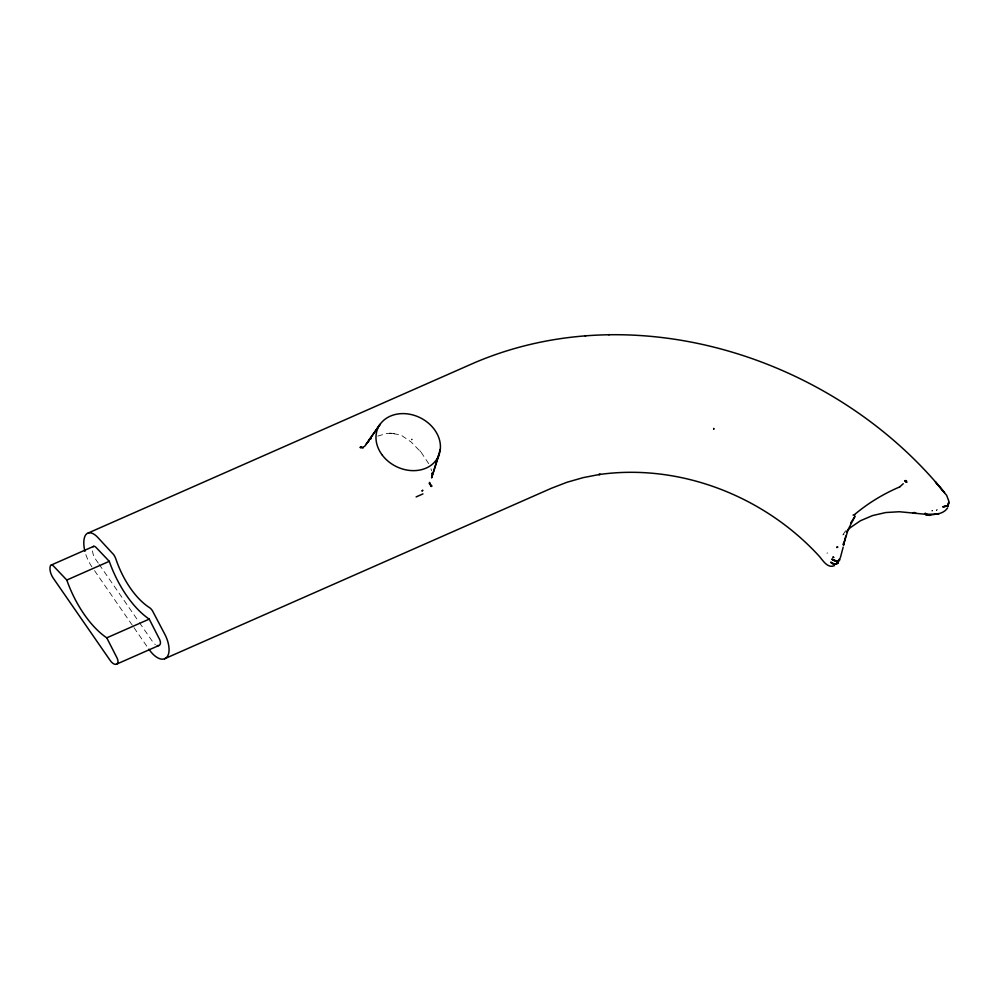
<?xml version="1.0" encoding="UTF-8"?>
<svg xmlns="http://www.w3.org/2000/svg" width="999" height="999" viewBox="0 0 999 999"><rect width="100%" height="100%" fill="white"/><g stroke="black" fill="none" stroke-linecap="round" stroke-linejoin="round"><path stroke-width="0.75" stroke-dasharray="5 3.75" d="M826.997 553.434L827.334 552.734M845.591 530.756L841.92 536.301L844.068 534.103M377.759 436.101L385.976 433.641L394.617 433.441L389.598 433.166L400.661 434.827L411.176 442.045L421.141 452.297L419.805 450.711M421.091 452.235L429.021 464.16M98.289 563.149L95.667 559.353A9.628 4.633 66.2 0 1 92.42 549.425M99.163 564.41L138.574 621.403M139.46 622.677L152.597 641.67A9.628 4.633 66.2 0 0 155.382 644.642M94.555 570.654L133.092 626.373M133.966 627.647L148.851 649.175M430.944 468.768L431.593 470.829M91.92 566.858A24.063 11.563 66.2 0 1 85.252 552.584M932.03 510.539L932.005 511.226L932.654 510.439L932.03 510.539M411.95 439.073L411.888 439.86L411.95 439.073M937.05 509.627L936.612 510.501L937.05 509.627M395.117 432.942L395.117 432.942"/><path stroke-width="1.5" d="M830.868 562.337C831.081 562.986 837.836 566.77 838.361 560.876C838.461 564.934 832.804 565.072 830.868 562.337C829.994 561.338 836.313 566.52 837.911 562.687M903.258 483.741L899.575 487.012M839.547 558.828C839.547 562.912 833.74 561.113 831.967 559.215C833.616 559.515 837.836 562.612 839.585 559.715C839.522 561.513 835.289 561.638 831.967 559.215M429.857 484.752L430.007 483.703L429.62 484.29M432.055 476.086L431.818 477.197M943.044 506.768L948.063 505.656L948.713 502.472L948.039 505.906L943.044 506.768L948.039 505.906L948.713 502.472M838.361 560.876L838.061 562.287M363.286 447.727L362.325 447.889L363.686 447.077M360.602 447.664L360.751 446.94L360.002 447.477L361.663 447.177L361.201 447.802L361.076 447.04M843.181 547.102L840.271 558.066M431.406 485.526L431.431 486.501L431.905 485.939L430.956 486.101L430.956 485.089L430.956 486.101M843.968 543.219L845.766 536.076M843.918 543.394L848.213 529.383L854.969 516.396L850.711 522.927M429.832 483.229C428.846 484.602 430.257 480.232 429.42 483.591L429.47 483.841M440.309 449.25L431.58 477.909L439.36 453.808M926.51 513.973L925.524 514.448L931.056 514.547C928.396 517.544 924.262 511.55 925.598 514.373C933.69 514.935 906.842 512.574 915.484 513.249L913.635 512.999L915.396 513.349M854.782 515.072L853.034 515.097M836.737 563.486L836.987 562.787L836.463 563.623M914.035 512.45L915.708 512.874M363.236 447.19L362.749 447.24M365.859 444.655L380.095 424.25L364.647 446.378M947.639 507.842C942.994 515.009 932.891 514.747 925.386 514.348L926.098 514.385L925.211 513.136M366.883 443.194L368.831 441.171M846.228 531.893L850.211 527.734L860.389 520.766L872.477 515.596L885.688 512.549L899.312 511.738L913.448 513.074M899.787 486.888C883.366 493.843 867.631 503.471 854.395 514.697M88.312 532.966L475.062 362.5C637.424 293.644 835.838 358.616 944.542 492.657L935.439 481.955L946.64 495.354L948.975 501.498M51.224 565.047L93.694 546.328M368.868 439.635L371.191 438.611M66.796 580.044A72.29 34.753 66.2 0 0 106.768 637.837L116.983 657.841A4.808 2.31 66.2 0 1 117.607 663.186A9.628 4.633 66.2 0 1 110.127 660.389L53.197 578.071A9.628 4.633 66.2 0 1 50.35 565.946A4.808 2.31 66.2 0 1 53.559 566.121L66.796 580.044L109.266 561.326A72.29 34.753 66.2 0 0 149.238 619.118L159.453 639.123A4.808 2.31 66.2 0 1 160.077 644.48A9.628 4.633 66.2 0 1 157.243 645.566M416.121 496.928L422.964 493.906M106.768 637.837L149.238 619.118M116.408 664.223L158.866 645.516M164.548 658.778L551.298 488.311L566.895 482.292L583.266 477.609L600.274 474.313L598.788 474.587C679.295 463.086 763.261 495.791 818.156 555.057C822.227 559.028 827.01 568.98 834.452 565.609M930.881 514.56L935.489 514.248M608.491 334.665L609.515 334.615M584.877 335.701L586.013 335.652M925.524 514.448L926.248 514.485M109.266 561.326L96.016 547.402A4.808 2.31 66.2 0 0 93.044 546.803M432.043 473.089L432.142 474.238L432.092 473.601M148.851 649.175A24.063 11.563 66.2 0 0 167.557 656.193A19.243 9.253 66.2 0 0 165.072 634.777L152.41 610.676A9.615 4.62 66.2 0 0 149.263 607.454A57.855 27.822 66.2 0 1 116.009 559.378A9.615 4.62 66.2 0 0 113.636 554.607L97.615 537.25A19.243 9.253 66.2 0 0 84.815 536.538A24.063 11.563 66.2 0 0 84.927 551.348M713.723 428.509L713.711 429.145L713.723 428.509M422.115 490.896L422.689 490.372L422.115 490.896M843.818 543.606L843.568 545.229L843.818 543.606M843.743 542.544L843.393 544.592L843.743 542.544M905.319 481.543L906.78 482.08L905.319 481.543M837.174 546.952L836.937 547.577L837.824 547.077L837.174 546.952M839.585 559.715L839.272 560.414L839.585 559.715M833.054 557.092L833.678 557.454L833.054 557.092M838.173 562.137L837.786 562.849L838.173 562.137M938.91 513.636L935.214 514.273L938.91 513.636M906.43 480.731L904.994 480.669L906.43 480.731M915.146 513.236L913.248 512.937L915.146 513.236M915.221 513.336L913.348 513.024L915.221 513.336M381.93 454.657A33.379 27.185 26.5 0 0 437.525 458.042A33.379 27.185 26.5 0 0 405.119 413.673A33.379 27.185 26.5 0 0 381.93 454.657"/></g></svg>
